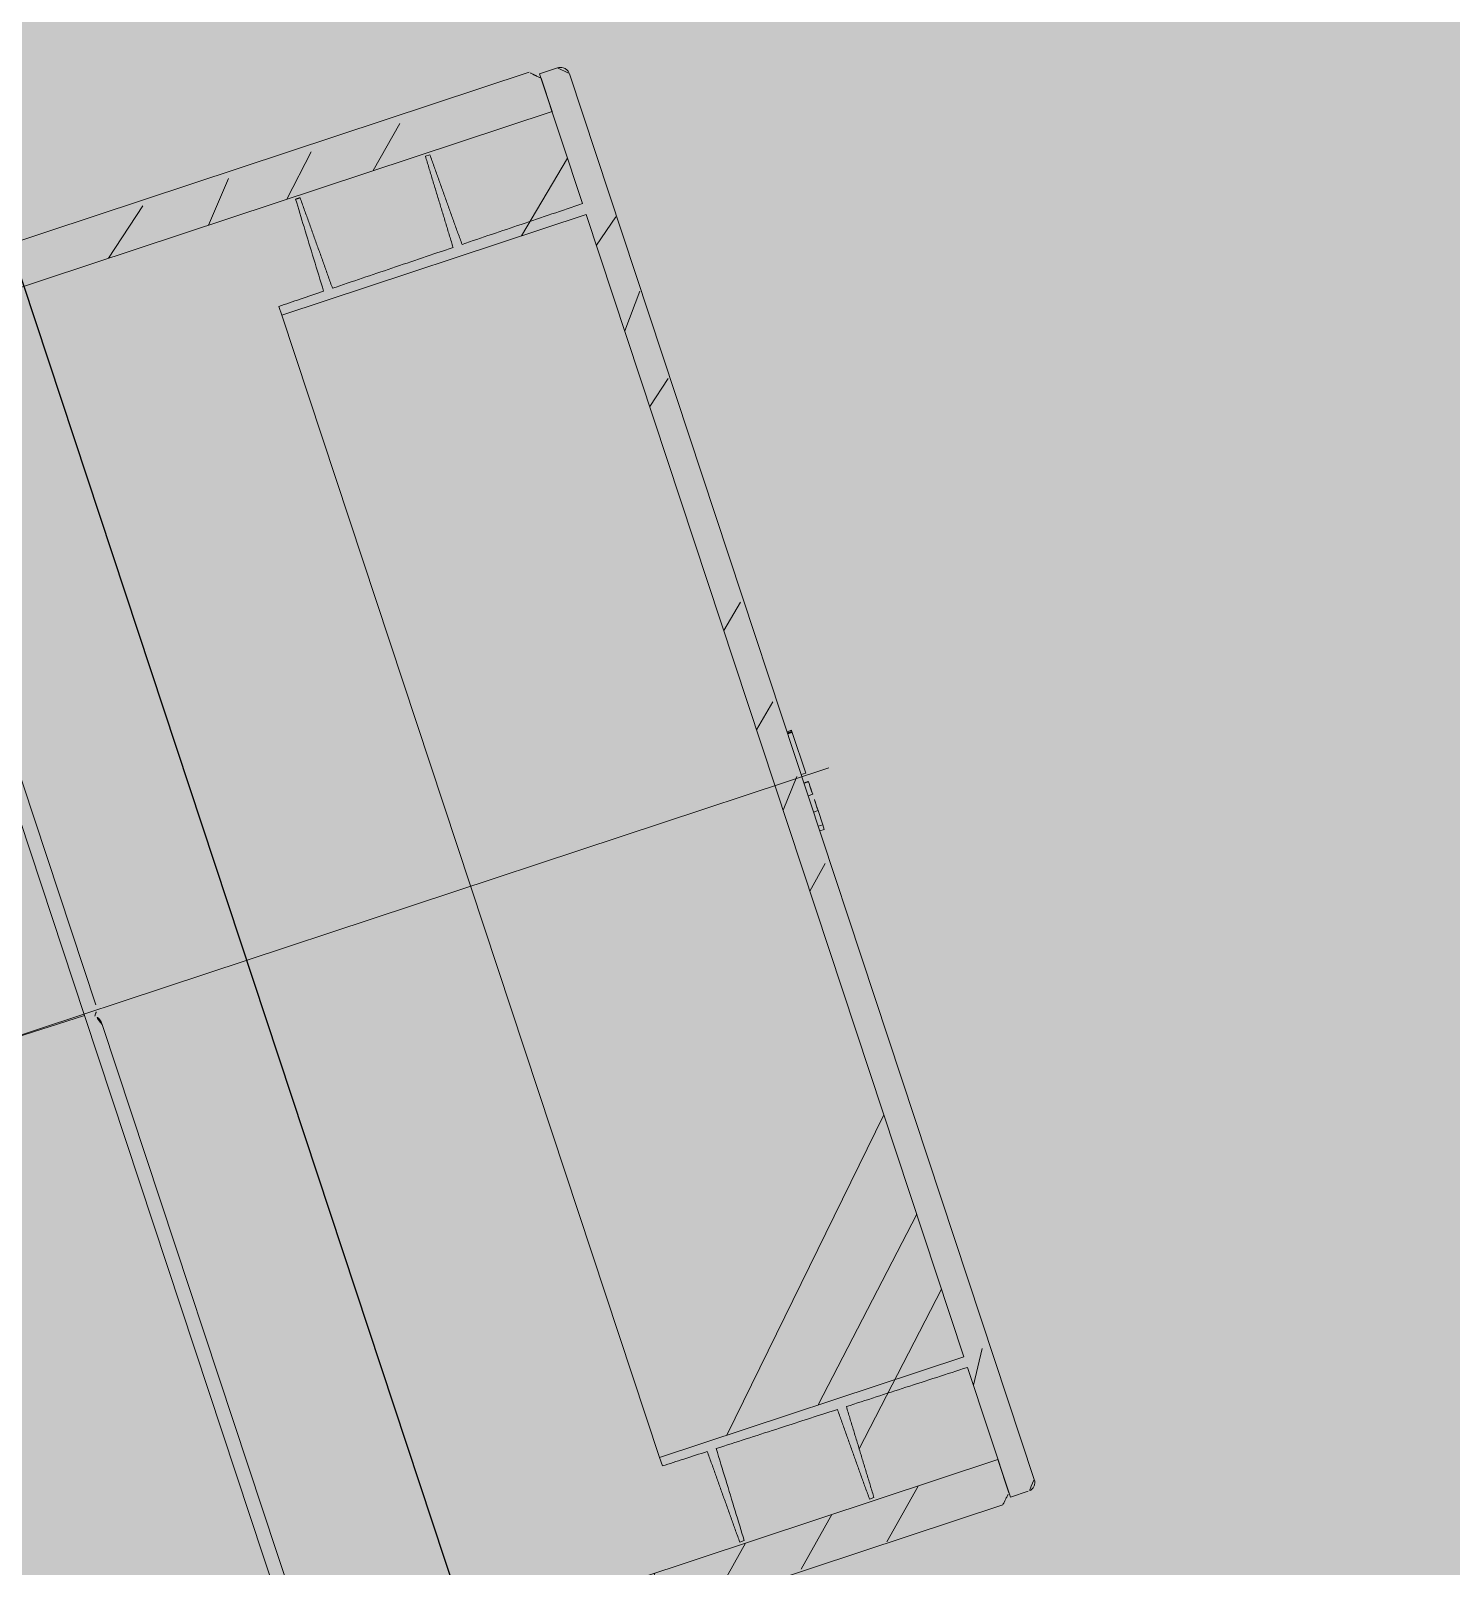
# Model space of a CAD drawing. Header units: metres. Extents: x 1956498 to 1957612, y 2277909 to 2278547.
# Drawn here: x 1957442.746 to 1957442.8967, y 2278197.209 to 2278197.3719 of the extents above; entities that cross this region are included whole.
import ezdxf
from ezdxf.enums import TextEntityAlignment as Align

# ---------------------------------------------------------------- set-up
doc = ezdxf.new("R2010")
doc.units = ezdxf.units.M
doc.linetypes.add('CENTERX2', pattern=[4, 2.5, -0.5, 0.5, -0.5])
for name, color, linetype in [('PVcase Transformers', 7, 'Continuous'), ('UBS-100-Circulation intérieure lourde', 252, 'Continuous'), ('UBS-100-Postes', 8, 'Continuous'), ('UBS_400_DETAIL POSTE HTA TOOLKIT UBS', 7, 'Continuous')]:
    doc.layers.add(name, color=color, linetype=linetype)
doc.styles.get("Standard").update_dxf_attribs({"font": 'verdana.ttf'})
pattern_1 = [(45, (-293.6272208606915, -200.974965127989), (-13.47038418160373, 13.47038418160373), []), (45, (-289.1370908606914, -200.974965127989), (-13.47038418160373, 13.47038418160373), []), (45, (-284.6469608606913, -200.974965127989), (-13.47038418160373, 13.47038418160373), []), (45, (-280.1568208606914, -200.974965127989), (-13.47038418160373, 13.47038418160373), [])]

# ---------------------------------------------------------------- blocks, each defined once
blk = doc.blocks.new('*U2673')
at = {"layer": 'UBS-100-Postes', "true_color": 0xb0c4d8, "transparency": 33554687}
blk.add_hatch(color=9, dxfattribs=at).paths.add_polyline_path([(0, 3), (5.3, 3), (5.3, 0), (0, 0)])
at = {"color": 7, "transparency": 33554687}
blk.add_attdef('NUMEROPOSTE', text='', height=1, dxfattribs=at).set_placement((2, 1.205512531386091), align=Align.MIDDLE_CENTER)
blk = doc.blocks.new('HSI 150 coupe')
at = {"linetype": 'Continuous', "lineweight": 0}
h = blk.add_hatch(dxfattribs=at)
h.set_pattern_fill('ANSI34', color=1, style=0)
h.set_pattern_definition(pattern_1)
edge = h.paths.add_edge_path(flags=0)
edge.add_line((-71.12718155079165, 39.49999771792864), (-71.12718155079165, 37.64999760579667))
edge.add_line((-71.12718155079165, 37.64999760579667), (-18.12718155079165, 37.64999760579667))
edge.add_line((-18.12718155079165, 37.64999760579667), (-18.12718155079165, 39.49999771792864))
edge.add_spline(control_points=[(-18.12718155079165, 39.49999771792864), (-18.29384821739768, 39.6666643941644), (-18.46051488406556, 39.83333107033832), (-18.62718155079165, 39.99999774645403)], knot_values=[0.3611955240800828, 0.3611955240800828, 0.3611955240800828, 0.3611955240800828, 0.3626173388532861, 0.3626173388532861, 0.3626173388532861, 0.3626173388532861], weights=[1, 1, 1, 1], degree=3, periodic=0)
edge.add_line((-18.62718155079165, 39.99999774645403), (-70.62718155079165, 39.99999774645403))
edge.add_spline(control_points=[(-70.62718155079165, 39.99999774645403), (-70.79384821751773, 39.83333107033832), (-70.96051488418561, 39.6666643941644), (-71.12718155079165, 39.49999771792864)], knot_values=[0.1357674410906746, 0.1357674410906746, 0.1357674410906746, 0.1357674410906746, 0.1371816546933893, 0.1371816546933893, 0.1371816546933893, 0.1371816546933893], weights=[1, 1, 1, 1], degree=3, periodic=0)
h = blk.add_hatch(dxfattribs=at)
h.set_pattern_fill('ANSI34', color=1, style=0)
h.set_pattern_definition(pattern_1)
edge = h.paths.add_edge_path(flags=0)
edge.add_spline(control_points=[(-64.25218155076436, 37.49999759622006), (-64.29384821784697, 35.81762258648087), (-64.3355148845767, 34.1352475767344), (-64.37718155076436, 32.45287256697338)], knot_values=[0.0900279279243932, 0.0900279279243932, 0.0900279279243932, 0.0900279279243932, 0.1001252733300785, 0.1001252733300785, 0.1001252733300785, 0.1001252733300785], weights=[1, 1, 1, 1], degree=3, periodic=0)
edge.add_spline(control_points=[(-64.37718155076436, 32.45287256697338), (-65.48332926544572, 32.46059506095116), (-66.58947698012707, 32.46831755492531), (-67.69562469480843, 32.47604004890309), (-68.83947698012707, 32.48402577473826), (-69.98332926544572, 32.49201150057343), (-71.12718155076436, 32.4999972264086)], knot_values=[0.1223665158113449, 0.1223665158113449, 0.1223665158113449, 0.1223665158113449, 0.1290035638396388, 0.1290035638396388, 0.1290035638396388, 0.1358668448048957, 0.1358668448048957, 0.1358668448048957, 0.1358668448048957], weights=[1, 1, 1, 1, 1, 1, 1], degree=3, periodic=0)
edge.add_line((-71.12718155076436, 32.4999972264086), (-71.12718155076436, 39.7499977322841))
edge.add_line((-71.12718155076436, 39.7499977322841), (-72.12718155076436, 39.7499977322841))
edge.add_spline(control_points=[(-72.12718155076436, 39.7499977322841), (-72.16235762585711, 39.7499977322841), (-72.19772791992546, 39.74624420918553), (-72.23212053887437, 39.73886152532941), (-72.2868360286484, 39.7271163551377), (-72.34027825783778, 39.70576250152226), (-72.38802165189736, 39.6765682868936), (-72.4357650485963, 39.64737407064968), (-72.47912643154086, 39.60953427992354), (-72.5145150256958, 39.56618244496713), (-72.54990362114404, 39.52283060842819), (-72.57829548852169, 39.47277102997396), (-72.59733948516987, 39.42014916559492), (-72.61638348184533, 39.36752730113949), (-72.62660486477398, 39.31089177469767), (-72.62715719698099, 39.25493259888754), (-72.62717342508404, 39.25328845930562), (-72.62718154320646, 39.25164421967202), (-72.6271815507589, 39.25000000000364)], knot_values=[0.003723588086047679, 0.003723588086047679, 0.003723588086047679, 0.003723588086047679, 0.003936076256020295, 0.003936076256020295, 0.003936076256020295, 0.004274796471578494, 0.004274796471578494, 0.004274796471578494, 0.004613516706071012, 0.004613516706071012, 0.004613516706071012, 0.004952236952925218, 0.004952236952925218, 0.004952236952925218, 0.005126506489801235, 0.005126506489801235, 0.005126506489801235, 0.005300776026677253, 0.005300776026677253, 0.005300776026677253, 0.005300776026677253], weights=[1, 1, 1, 1, 1, 1, 1, 1, 1, 1, 1, 1, 1, 1, 1, 1, 1, 1, 1], degree=3, periodic=0)
edge.add_line((-72.62718155076436, 39.25), (-72.62718155076436, -39.24999770339491))
edge.add_spline(control_points=[(-72.62718155076436, -39.24999770339127), (-72.62718155076436, -39.26143308001338), (-72.62678878545375, -39.27287517989316), (-72.62600464035677, -39.28428363968851), (-72.62216722856283, -39.340113814902), (-72.60863773528035, -39.39605138792831), (-72.58653654342015, -39.44746414424299), (-72.56443535152903, -39.49887690063042), (-72.53315288283193, -39.54718286756543), (-72.49527965182097, -39.5883818065704), (-72.47157540825174, -39.61416755705795), (-72.44500190633698, -39.63757612775953), (-72.41643213081807, -39.65783850714433), (-72.37078504806777, -39.69021252799575), (-72.31891904197619, -39.71515197119152), (-72.26512915863532, -39.73059159035256), (-72.22049611062175, -39.74340287048108), (-72.17361685924334, -39.74999773228046), (-72.12718155076436, -39.74999773228046)], knot_values=[0.005561086498802727, 0.005561086498802727, 0.005561086498802727, 0.005561086498802727, 0.005629677407407451, 0.005629677407407451, 0.005629677407407451, 0.005968397641415466, 0.005968397641415466, 0.005968397641415466, 0.006307117876181912, 0.006307117876181912, 0.006307117876181912, 0.006517271770486718, 0.006517271770486718, 0.006517271770486718, 0.006855991960625633, 0.006855991960625633, 0.006855991960625633, 0.007136933098905125, 0.007136933098905125, 0.007136933098905125, 0.007136933098905125], weights=[1, 1, 1, 1, 1, 1, 1, 1, 1, 1, 1, 1, 1, 1, 1, 1, 1, 1, 1], degree=3, periodic=0)
edge.add_line((-72.12718155076436, -39.74999773228046), (-71.12718155076436, -39.75))
edge.add_line((-71.12718155076436, -39.75), (-71.12718155076436, -32.49999722640496))
edge.add_spline(control_points=[(-71.12718155076436, -32.49999722640496), (-69.98332926544572, -32.49201150056979), (-68.83947698012707, -32.48402577473462), (-67.69562469480843, -32.47604004889945), (-66.58947698012707, -32.46831755492531), (-65.48332926544572, -32.46059506094753), (-64.37718155076436, -32.45287256696975)], knot_values=[0.1221402828743818, 0.1221402828743818, 0.1221402828743818, 0.1221402828743818, 0.1290035638396388, 0.1290035638396388, 0.1290035638396388, 0.1356406118679325, 0.1356406118679325, 0.1356406118679325, 0.1356406118679325], weights=[1, 1, 1, 1, 1, 1, 1], degree=3, periodic=0)
edge.add_spline(control_points=[(-64.37718155076436, -32.45287256696975), (-64.3355148845767, -34.13524757673076), (-64.29384821784697, -35.81762258647723), (-64.25218155076436, -37.49999759621642)], knot_values=[0.2299765855133579, 0.2299765855133579, 0.2299765855133579, 0.2299765855133579, 0.2400739385146062, 0.2400739385146062, 0.2400739385146062, 0.2400739385146062], weights=[1, 1, 1, 1], degree=3, periodic=0)
edge.add_line((-64.25218155076436, -37.49999759621642), (-64.00218155076436, -37.49999759621642))
edge.add_spline(control_points=[(-64.00218155076436, -37.49999759621642), (-63.96051488368175, -35.81645901464071), (-63.91884821695021, -34.1329204330541), (-63.87718155076436, -32.44938185145656)], knot_values=[0.09002788979472871, 0.09002788979472871, 0.09002788979472871, 0.09002788979472871, 0.1001322144927588, 0.1001322144927588, 0.1001322144927588, 0.1001322144927588], weights=[1, 1, 1, 1], degree=3, periodic=0)
edge.add_spline(control_points=[(-63.87718155076436, -32.44938185145656), (-62.7333587113244, -32.4413963311963), (-61.58953587188262, -32.4334108109324), (-60.44571303244265, -32.4254252906685), (-59.33953587188262, -32.41770259111581), (-58.2333587113244, -32.40997989156313), (-57.12718155076436, -32.40225719201044)], knot_values=[0.1219394041584133, 0.1219394041584133, 0.1219394041584133, 0.1219394041584133, 0.1288025084440973, 0.1288025084440973, 0.1288025084440973, 0.1354397331519642, 0.1354397331519642, 0.1354397331519642, 0.1354397331519642], weights=[1, 1, 1, 1, 1, 1, 1], degree=3, periodic=0)
edge.add_spline(control_points=[(-57.12718155076436, -32.40225719201044), (-57.0855198066165, -34.1013032634728), (-57.04385806191567, -35.80034933492425), (-57.00219631686195, -37.49939540636478)], knot_values=[0.0827501514566177, 0.0827501514566177, 0.0827501514566177, 0.0827501514566177, 0.09294750717699131, 0.09294750717699131, 0.09294750717699131, 0.09294750717699131], weights=[1, 1, 1, 1], degree=3, periodic=0)
edge.add_line((-57.00219631686195, -37.49939540636478), (-56.75216679477126, -37.49939540636478))
edge.add_spline(control_points=[(-56.75216679477126, -37.49939540636478), (-56.73960685209386, -36.98682604796704), (-56.7270469094492, -36.47425668956566), (-56.71448696684274, -35.96168733116428), (-56.68538516126137, -34.77404704628134), (-56.65628335587644, -33.58640676139112), (-56.62718155076436, -32.39876647649726)], knot_values=[0.03487750862290252, 0.03487750862290252, 0.03487750862290252, 0.03487750862290252, 0.03795384793706451, 0.03795384793706451, 0.03795384793706451, 0.04508182864756492, 0.04508182864756492, 0.04508182864756492, 0.04508182864756492], weights=[1, 1, 1, 1, 1, 1, 1], degree=3, periodic=0)
edge.add_spline(control_points=[(-56.62718155076436, -32.39876647649726), (-56.1916869677807, -32.3957261011019), (-55.75619238479521, -32.39268572570654), (-55.32069780181155, -32.38964535031118), (-54.92285905146309, -32.38686786651306), (-54.52502030111282, -32.38409038271857), (-54.12718155076436, -32.38131289892044)], knot_values=[0.126047349748515, 0.126047349748515, 0.126047349748515, 0.126047349748515, 0.1286603809241582, 0.1286603809241582, 0.1286603809241582, 0.1310474715979784, 0.1310474715979784, 0.1310474715979784, 0.1310474715979784], weights=[1, 1, 1, 1, 1, 1, 1], degree=3, periodic=0)
edge.add_line((-54.12718155076436, -32.38131289892044), (-54.12718155076436, -31.8999971742378))
edge.add_line((-54.12718155076436, -31.8999971742378), (-71.12718155076436, -31.8999971742378))
edge.add_line((-71.12718155076436, -31.8999971742378), (-71.12718155076436, 31.90000000000146))
edge.add_line((-71.12718155076436, 31.90000000000146), (-54.12718155076436, 31.8999971742378))
edge.add_line((-54.12718155076436, 31.8999971742378), (-54.12718155076436, 32.38131568268))
edge.add_spline(control_points=[(-54.12718157019845, 32.38131289905868), (-54.52502031406948, 32.38409038280952), (-54.92285905794051, 32.38686786656035), (-55.32069780181155, 32.38964535031482), (-55.75619238479521, 32.39268572571018), (-56.1916869677807, 32.3957261011019), (-56.62718155076436, 32.39876647649726)], knot_values=[0.1262732902892062, 0.1262732902892062, 0.1262732902892062, 0.1262732902892062, 0.1286603809241581, 0.1286603809241581, 0.1286603809241581, 0.1312734120998013, 0.1312734120998013, 0.1312734120998013, 0.1312734120998013], weights=[1, 1, 1, 1, 1, 1, 1], degree=3, periodic=0)
edge.add_spline(control_points=[(-56.62718155076436, 32.39876647649726), (-56.66884270584887, 34.09895194275668), (-56.71050386148636, 35.79913740900156), (-56.75216501747673, 37.49932287523916)], knot_values=[0.0827978926335961, 0.0827978926335961, 0.0827978926335961, 0.0827978926335961, 0.09300208253512987, 0.09300208253512987, 0.09300208253512987, 0.09300208253512987], weights=[1, 1, 1, 1], degree=3, periodic=0)
edge.add_line((-56.75216501747673, 37.49932287523916), (-57.00219809537339, 37.49932287523916))
edge.add_spline(control_points=[(-57.00219809537339, 37.49932287523916), (-57.01566107754661, 36.95027657533865), (-57.02912405967982, 36.40123027544178), (-57.04258704177118, 35.85218397553763), (-57.07078521164658, 34.70220838103705), (-57.0989833813328, 33.5522327865292), (-57.12718155076436, 32.40225719201408)], knot_values=[0.03485713607570014, 0.03485713607570014, 0.03485713607570014, 0.03485713607570014, 0.03815240409022992, 0.03815240409022992, 0.03815240409022992, 0.04505433165943532, 0.04505433165943532, 0.04505433165943532, 0.04505433165943532], weights=[1, 1, 1, 1, 1, 1, 1], degree=3, periodic=0)
edge.add_spline(control_points=[(-57.12718155076436, 32.40225719201408), (-58.2333587113244, 32.40997989156676), (-59.33953587188262, 32.41770259111945), (-60.44571303244265, 32.42542529067214), (-61.58953587188262, 32.43341081093604), (-62.7333587113244, 32.4413963311963), (-63.87718155076436, 32.4493818514602)], knot_values=[0.1221652837362304, 0.1221652837362304, 0.1221652837362304, 0.1221652837362304, 0.1288025084440973, 0.1288025084440973, 0.1288025084440973, 0.1356656127297813, 0.1356656127297813, 0.1356656127297813, 0.1356656127297813], weights=[1, 1, 1, 1, 1, 1, 1], degree=3, periodic=0)
edge.add_spline(control_points=[(-63.87718155076436, 32.4493818514602), (-63.91884821695021, 34.13292043305773), (-63.96051488368175, 35.81645901464435), (-64.00218155076436, 37.49999759622006)], knot_values=[0.2299695044474798, 0.2299695044474798, 0.2299695044474798, 0.2299695044474798, 0.2400738367253316, 0.2400738367253316, 0.2400738367253316, 0.2400738367253316], weights=[1, 1, 1, 1], degree=3, periodic=0)
edge.add_line((-64.00218155076436, 37.49999759622006), (-64.25218155076436, 37.49999759622006))
h = blk.add_hatch(dxfattribs=at)
h.set_pattern_fill('ANSI34', color=1, style=0)
h.set_pattern_definition(pattern_1)
edge = h.paths.add_edge_path(flags=0)
edge.add_line((-71.12718155079165, -37.64999760579303), (-71.12718155079165, -39.499997717925))
edge.add_spline(control_points=[(-71.12718155079165, -39.49999771792864), (-70.96051488418561, -39.6666643941644), (-70.79384821751773, -39.83333107033832), (-70.62718155079165, -39.99999774645403)], knot_values=[0.3611955240801009, 0.3611955240801009, 0.3611955240801009, 0.3611955240801009, 0.3626173388533043, 0.3626173388533043, 0.3626173388533043, 0.3626173388533043], weights=[1, 1, 1, 1], degree=3, periodic=0)
edge.add_line((-70.62718155079165, -39.99999774645403), (-18.62718155079165, -39.99999774645403))
edge.add_spline(control_points=[(-18.62718155079165, -39.99999774645403), (-18.46051488406556, -39.83333107033832), (-18.29384821739768, -39.6666643941644), (-18.12718155079165, -39.49999771792864)], knot_values=[0.1357674410906727, 0.1357674410906727, 0.1357674410906727, 0.1357674410906727, 0.1371816546933874, 0.1371816546933874, 0.1371816546933874, 0.1371816546933874], weights=[1, 1, 1, 1], degree=3, periodic=0)
edge.add_line((-18.12718155079165, -39.49999771792864), (-18.12718155079165, -37.64999760579667))
edge.add_line((-18.12718155079165, -37.64999760579303), (-71.12718155079165, -37.64999760579303))
at = {"color": 1, "linetype": 'Continuous', "lineweight": 15}
for p, q in [((-18.62718155079165, 39.99999774645403), (-70.62718155079165, 39.99999774645403)), ((-72.62718155076436, -39.24999770339127), (-72.62718155076436, 39.25)), ((-72.12718155076436, 39.7499977322841), (-71.12718155076436, 39.7499977322841)), ((-71.12718155076436, 39.7499977322841), (-71.12718155076436, 32.4999972264086)), ((-71.12718155079165, 37.64999760579667), (-71.12718155079165, 39.49999771792864)), ((-18.12718155079165, 37.64999760579667), (-71.12718155079165, 37.64999760579667)), ((-64.25218155076436, 37.49999759622006), (-64.00218155076436, 37.49999759622006)), ((-56.75216501747673, 37.49932287523916), (-57.00219809537339, 37.49932287523916)), ((-54.12718155076436, 31.8999971742378), (-71.12718155076436, 31.90000000000146)), ((-71.12718155076436, 31.90000000000146), (-71.12718155076436, -31.8999971742378)), ((-54.12718155076436, 32.38131568268363), (-54.12718155076436, 31.8999971742378)), ((-54.12718155076436, 31.8999971742378), (-54.12718155076436, -31.8999971742378)), ((-72.87718155076436, 3.033405431644496), (-72.87718155076436, 2.774975188331155)), ((-72.87718155076436, 3.033405431644496), (-72.62718155076436, 3.033405431644496)), ((-72.87718155076436, 2.774975188331155), (-72.62718155076436, 2.774975188331155)), ((-72.87718155076436, 2.774975188331155), (-72.87718155076436, 1.983084873569169)), ((-72.87718155076436, 1.983084873569169), (-72.62718155076436, 1.983084873569169)), ((-72.87718155076436, 1.068664847127366), (-72.62718155076436, 1.068664847127366)), ((-72.87718155076436, -0.109920790506294), (-72.62718155076436, -0.109920790506294)), ((-72.87718155076436, -0.109920790506294), (-72.87718155076436, -2.390739869344543)), ((-72.87718155076436, -2.390739869344543), (-72.62718155076436, -2.390739869344543)), ((-72.87718155076436, -2.390739869344543), (-72.87718155076436, -2.404222157172626)), ((-72.87718155076436, -2.404222157172626), (-72.62718155076436, -2.404222157172626)), ((-72.87718155076436, -2.404222157172626), (-72.87718155076436, -2.430210559210536)), ((-72.87718155076436, -2.430210559210536), (-72.62718155076436, -2.430210559210536)), ((-72.87718155076436, -2.430210559210536), (-72.87718155076436, -2.443733220407012)), ((-72.87718155076436, -2.443733220407012), (-72.62718155076436, -2.443733220407012)), ((-72.87718155076436, -2.443733220407012), (-72.87718155076436, -2.497783491817245)), ((-72.87718155076436, -2.497783491817245), (-72.62718155076436, -2.497783491817245)), ((-72.87718155076436, -2.497783491817245), (-72.87718155076436, -2.511275872988335)), ((-72.87718155076436, -2.511275872988335), (-72.62718155076436, -2.511275872988335)), ((-71.12718155076436, -31.8999971742378), (-54.12718155076436, -31.8999971742378)), ((-71.12718155076436, -32.49999722640496), (-71.12718155076436, -39.75)), ((-54.12718155076436, -31.8999971742378), (-54.12718155076436, -32.38131289892044)), ((-71.12718155079165, -37.64999760579303), (-18.12718155079165, -37.64999760579303)), ((-71.12718155079165, -39.49999771792864), (-71.12718155079165, -37.64999760579303)), ((-64.00218155076436, -37.49999759621642), (-64.25218155076436, -37.49999759621642)), ((-56.75216679477126, -37.49939540636478), (-57.00219631686195, -37.49939540636478)), ((-71.12718155076436, -39.75), (-72.12718155076436, -39.74999773228046)), ((-70.62718155079165, -39.99999774645403), (-18.62718155079165, -39.99999774645403))]:
    blk.add_line(p, q, dxfattribs=at)
at = {"color": 1, "linetype": 'CENTERX2', "lineweight": 0}
blk.add_line((-74.12718155079165, 0), (9.62718155080438, 0), dxfattribs=at)
at = {"color": 1, "linetype": 'Continuous', "lineweight": 15}
for points in [[(-70.62718155079165, 39.99999774645403), (-71.12718155079165, 39.49999771792864)], [(-64.37718155076436, 32.45287256697338), (-64.25218155076436, 37.49999759622006)], [(-64.00218155076436, 37.49999759622006), (-63.87718155076436, 32.4493818514602)], [(-56.75216501747673, 37.49932287523916), (-56.62718155076436, 32.39876647649726)], [(-72.87718155076436, 0.3578429759618302), (-72.62718155076436, 0.3578429759618302)], [(-64.25218155076436, -37.49999759621642), (-64.37718155076436, -32.45287256696975)], [(-63.87718155076436, -32.44938185145656), (-64.00218155076436, -37.49999759621642)], [(-57.00219631686195, -37.49939540636478), (-57.12718155076436, -32.40225719201044)], [(-57.00219406504584, -37.49903408180762), (-57.00219631686195, -37.49939540636478)], [(-57.00219406504584, -37.49947469222388), (-56.75216904504487, -37.49947469222388)], [(-56.75216679477126, -37.49939540636478), (-56.75216904504487, -37.49903408180762)], [(-71.12718155079165, -39.49999771792864), (-70.62718155079165, -39.99999774645403)]]:
    blk.add_open_spline(points, degree=1, dxfattribs=at)
for points, knots in [([(-72.62718155076436, 39.25), (-72.62717623136268, 39.25164410621801), (-72.62698986326541, 39.30924625264015), (-72.60630562917322, 39.4234845866813), (-72.52193160977913, 39.57234867243096), (-72.39305809738471, 39.68421538015173), (-72.25366303246119, 39.74203006146126), (-72.16240425338401, 39.74777888651806), (-72.12718155076436, 39.7499977322841)], [0, 0, 0, 0, 0.006307718401543911, 0.2209943098072772, 0.4356809009074613, 0.6503674841664923, 0.8650540555599276, 1, 1, 1, 1]), ([(-57.12718155076436, 32.40225719201408), (-57.09898338120001, 33.55223278652556), (-57.05732222969345, 35.2512546809412), (-57.01566107752842, 36.95027657533865), (-57.00219809537339, 37.49932287523916)], [0, 0, 0, 0, 0.6768456594295572, 1, 1, 1, 1]), ([(-71.12718155076436, 32.4999972264086), (-69.98332926544572, 32.49201150057343), (-67.73332926544572, 32.47630328076411), (-65.48332926544572, 32.46059506095116), (-64.37718155076436, 32.45287256697338)], [0, 0, 0, 0, 0.5083787934750026, 1, 1, 1, 1]), ([(-63.87718155076436, 32.4493818514602), (-62.7333587113244, 32.4413963311963), (-60.4833587113244, 32.42568811138335), (-58.2333587113244, 32.40997989156676), (-57.12718155076436, 32.40225719201408)], [0, 0, 0, 0, 0.5083657064181559, 1, 1, 1, 1]), ([(-56.62718155076436, 32.39876647649726), (-56.19168696963243, 32.39572583570407), (-55.35835364632112, 32.38990746870695), (-54.52502030265896, 32.38409201707327), (-54.12718155076436, 32.38131568268363)], [0, 0, 0, 0, 0.5225935036428122, 1, 1, 1, 1]), ([(-72.87718155076436, 1.983084873569169), (-72.87718155076436, 1.810681388273224), (-72.87718155076436, 1.502976620467962), (-72.87718155076436, 1.201310755463055), (-72.87718155076436, 1.068664847127366)], [0, 0, 0, 0, 0.5602886381167577, 1, 1, 1, 1]), ([(-72.87718155076436, 1.068664847127366), (-72.87718155076436, 0.9498778431734536), (-72.87718155076436, 0.7123835736601905), (-72.87718155076436, 0.4761043345242797), (-72.87718155076436, 0.3676330328416952), (-72.87718155076436, 0.3665483481381671), (-72.87718155076436, 0.3661125128855929)], [0, 0, 0, 0, 0.3017293931903112, 0.603256243871174, 0.8405850899923204, 1, 1, 1, 1]), ([(-64.37718155076436, -32.45287256696975), (-65.48332926544572, -32.46059506094753), (-67.73332926544572, -32.47630328076048), (-69.98332926544572, -32.49201150056979), (-71.12718155076436, -32.49999722640496)], [0, 0, 0, 0, 0.4916212065249954, 1, 1, 1, 1]), ([(-57.12718155076436, -32.40225719201044), (-58.2333587113244, -32.40997989156313), (-60.4833587113244, -32.42568811137971), (-62.7333587113244, -32.4413963311963), (-63.87718155076436, -32.44938185145656)], [0, 0, 0, 0, 0.4916342935818462, 1, 1, 1, 1]), ([(-56.62718155076436, -32.39876647649726), (-56.6562833560165, -33.58640676138748), (-56.69794510373504, -35.28661640468636), (-56.73960685210841, -36.98682604796704), (-56.75216679477126, -37.49939540636478)], [0, 0, 0, 0, 0.6985257903782999, 0.9999999999999999, 0.9999999999999999, 0.9999999999999999, 0.9999999999999999]), ([(-54.12718155076436, -32.38131289892044), (-54.52502030111282, -32.38409038271857), (-55.35835363444676, -32.38990824190842), (-56.1916869677807, -32.3957261011019), (-56.62718155076436, -32.39876647649726)], [0, 0, 0, 0, 0.4774065004188645, 1, 1, 1, 1]), ([(-72.12718155076436, -39.74999773228046), (-72.17374559141354, -39.74619266060836), (-72.27642666699285, -39.73780187564626), (-72.40284570763833, -39.67439178170389), (-72.51380660445466, -39.57715787174311), (-72.59514378455424, -39.45126867912404), (-72.62547703329074, -39.32881589456883), (-72.62693429536193, -39.26143098223474), (-72.62718155076436, -39.24999770339127)], [0, 0, 0, 0, 0.1780617678384876, 0.3926543656017613, 0.5269644239161408, 0.7415570495144164, 0.9561496748176871, 1, 1, 1, 1])]:
    blk.add_open_spline(points, degree=3, knots=knots, dxfattribs=at)
blk = doc.blocks.new('HSI 150 D3.58 PROFIL')
at = {"color": 3, "linetype": 'Continuous', "lineweight": 15}
for p, q in [((78.31624031031424, -0.1570099239179399), (78.31624031031424, 66.06799007608424)), ((79.80315050706668, 64.56804719148931), (79.80315050706668, 0.5419808232727519)), ((78.31624031031424, -0.1570099239179399), (7.157252738301395, 0.4639851527499559)), ((78.31624031031424, -67.18296206132436), (78.31624031031424, -0.1570099239179399)), ((79.80315050706668, -1.65695280851287), (79.80315050706668, -65.68301917672943))]:
    blk.add_line(p, q, dxfattribs=at)
for centre, radius, start, end in [((78.30315050706668, 0.5419808232727519), 1.500000000000044, 312.8633755797331, 0), ((78.30315050706668, -1.65695280851287), 1.500000000000036, 0, 89.50000000003529)]:
    blk.add_arc(centre, radius, start, end, dxfattribs=at)
blk = doc.blocks.new('UBS_PDT C1752')
blk.add_lwpolyline([(-2.570002314518206, 1.42000000004191), (2.570002314518206, 1.42000000004191), (2.570002314518206, -1.419999992183875), (-2.570002314518206, -1.419999992183875)], close=True)
for name, p, xscale, yscale, zscale, rotation in [('HSI 150 D3.58 PROFIL', (-1.672112595231738, 1.516506374347955), 0.001, 0.001, 0.001, 270), ('HSI 150 coupe', (-1.672112595231738, 1.503252011258155), 0.002, 0.002, 0.002, 90)]:
    blk.add_blockref(name, p, dxfattribs=dict(xscale=xscale, yscale=yscale, zscale=zscale, rotation=rotation))

msp = doc.modelspace()

# ---------------------------------------------------------------- hatches: boundary and pattern name
at = {"layer": 'UBS-100-Circulation intérieure lourde', "transparency": 33554687}
h = msp.add_hatch(color=256, dxfattribs=at)
h.dxf.hatch_style = 1
edge = h.paths.add_edge_path()
edge.add_line((1957100.904591382, 2278468.555866703), (1957100.753361517, 2278472.558173093))
edge.add_line((1957100.753361517, 2278472.558173093), (1957132.816654769, 2278473.769706397))
edge.add_line((1957132.816654769, 2278473.769706397), (1957132.808612478, 2278474.269761042))
edge.add_line((1957132.808612478, 2278474.269761042), (1957136.783818054, 2278474.420594237))
edge.add_line((1957136.783818054, 2278474.420594237), (1957136.813778432, 2278473.92137124))
edge.add_line((1957136.813778432, 2278473.92137124), (1957168.819853343, 2278475.135793599))
edge.add_line((1957168.819853343, 2278475.135793599), (1957168.958625583, 2278471.138123934))
edge.add_arc((1957169.336977691, 2278460.238777386), 10.90591149256798, 91.98812632865867, 146.5138370634228)
edge.add_arc((1957147.782390997, 2278474.560560356), 14.97295363485333, 272.12011294739364, 326.31405675284907, ccw=False)
edge.add_line((1957148.336308048, 2278459.597856174), (1957137.373009112, 2278459.181870291))
edge.add_line((1957137.373009112, 2278459.181870291), (1957139.756809385, 2278396.356865772))
edge.add_arc((1957150.748899526, 2278396.773944095), 11.00000000018047, 182.1729597419471, 212.5768232497092)
edge.add_arc((1957160.318095263, 2278402.888247491), 22.35580085564231, 212.576823236195, 215.8159889456511)
edge.add_line((1957142.18976407, 2278389.805990803), (1957161.181589846, 2278366.263666817))
edge.add_line((1957161.181589846, 2278366.263666817), (1957173.172571108, 2278351.399553539))
edge.add_arc((1957181.763192118, 2278358.269868718), 11.0000000000305, 218.6509348811032, 236.6019506149951)
edge.add_line((1957175.708216624, 2278349.086336078), (1957180.739224132, 2278345.769243584))
edge.add_arc((1957186.794199627, 2278354.952776224), 10.99999999965227, 236.6019506092874, 248.5926727573044)
edge.add_line((1957182.779245289, 2278344.711675617), (1957212.706367968, 2278332.978949256))
edge.add_arc((1957216.721322306, 2278343.220049854), 10.99999999124453, 248.592672742742, 263.4648716894179)
edge.add_line((1957215.469386391, 2278332.291524964), (1957237.256257819, 2278329.795692536))
edge.add_arc((1957238.508193734, 2278340.724217435), 11.00000000050915, 263.4648716925292, 282.4663375182736)
edge.add_line((1957240.882719537, 2278329.983564418), (1957257.158739038, 2278333.581839886))
edge.add_arc((1957260.396728769, 2278318.935494864), 15.00000000056504, 70.81176229011601, 102.46633751617708, ccw=False)
edge.add_line((1957265.326820291, 2278333.102152818), (1957277.43753311, 2278328.887543925))
edge.add_line((1957277.43753311, 2278328.887543925), (1957282.107586167, 2278327.262334291))
edge.add_arc((1957285.722986615, 2278337.651216771), 10.99999998111232, 250.8117622640968, 275.210651010546)
edge.add_line((1957286.721981409, 2278326.696673925), (1957305.396247846, 2278327.397689088))
edge.add_arc((1957311.79115068, 2278336.347840748), 10.99999986384021, 234.4541106983642, 249.8540380461771)
edge.add_line((1957308.002608678, 2278326.020839901), (1957334.030594218, 2278316.471950349))
edge.add_line((1957334.030594218, 2278316.471950349), (1957351.043339089, 2278310.230483009))
edge.add_line((1957351.043339089, 2278310.230483009), (1957353.180141164, 2278309.252055776))
edge.add_line((1957353.180141164, 2278309.252055776), (1957355.121922724, 2278307.966086621))
edge.add_line((1957355.121922724, 2278307.966086621), (1957356.983712384, 2278306.241898282))
edge.add_line((1957356.983712384, 2278306.241898282), (1957357.869576325, 2278305.17477735))
edge.add_line((1957357.869576325, 2278305.17477735), (1957365.41469694, 2278294.107743418))
edge.add_line((1957365.41469694, 2278294.107743418), (1957367.833314173, 2278291.187657315))
edge.add_line((1957367.833314173, 2278291.187657315), (1957375.338810458, 2278282.125993856))
edge.add_line((1957375.338810458, 2278282.125993856), (1957391.693018509, 2278266.737307523))
edge.add_line((1957391.693018509, 2278266.737307523), (1957415.143981138, 2278246.4004236))
edge.add_arc((1957422.350790108, 2278254.710772837), 10.99999999805316, 229.0678792570999, 272.1729597533138)
edge.add_line((1957422.767868433, 2278243.718682698), (1957436.849690486, 2278244.252996251))
edge.add_arc((1957437.418433656, 2278229.263782424), 14.99999999824896, 18.602666770644987, 92.17295975412998, ccw=False)
edge.add_line((1957451.634737105, 2278234.048833751), (1957459.386959118, 2278211.017118323))
edge.add_line((1957459.386959118, 2278211.017118323), (1957459.859538958, 2278211.171857152))
edge.add_line((1957459.859538958, 2278211.171857152), (1957461.135928173, 2278207.380822813))
edge.add_line((1957461.135928173, 2278207.380822813), (1957460.660946449, 2278207.232124338))
edge.add_line((1957460.660946449, 2278207.232124338), (1957472.307757829, 2278172.629652306))
edge.add_line((1957472.307757829, 2278172.629652306), (1957482.139038813, 2278142.82980691))
edge.add_line((1957482.139038813, 2278142.82980691), (1957490.961148555, 2278124.362410211))
edge.add_line((1957490.961148555, 2278124.362410211), (1957501.430666543, 2278087.278296096))
edge.add_arc((1957489.981897774, 2278083.429523094), 12.07838399484327, -2.899720893765277, 18.581281932083016, ccw=False)
edge.add_arc((1957485.544816651, 2278082.818500897), 16.49999999976717, -85.94319670902001, 4.851017365581356e-09, ccw=False)
edge.add_line((1957486.712116225, 2278066.359843246), (1957468.603688631, 2278064.880594921))
edge.add_line((1957468.603688631, 2278064.880594921), (1957468.017484826, 2278072.056691711))
edge.add_line((1957468.017484826, 2278072.056691711), (1957452.169641392, 2278070.762106868))
edge.add_line((1957452.169641392, 2278070.762106868), (1957452.755845196, 2278063.58601008))
edge.add_line((1957452.755845196, 2278063.58601008), (1957439.457871038, 2278062.49971996))
edge.add_line((1957439.457871038, 2278062.49971996), (1957276.33056151, 2278056.440173714))
edge.add_line((1957276.33056151, 2278056.440173714), (1957276.365446014, 2278055.436294499))
edge.add_line((1957276.365446014, 2278055.436294499), (1957272.36788014, 2278055.29677117))
edge.add_line((1957272.36788014, 2278055.29677117), (1957272.333308326, 2278056.291691277))
edge.add_line((1957272.333308326, 2278056.291691277), (1957145.539253832, 2278051.581784401))
edge.add_line((1957145.539253832, 2278051.581784401), (1957145.575410645, 2278050.57795129))
edge.add_line((1957145.575410645, 2278050.57795129), (1957141.57784469, 2278050.438430268))
edge.add_line((1957141.57784469, 2278050.438430268), (1957141.542000643, 2278051.433301963))
edge.add_line((1957141.542000643, 2278051.433301963), (1957109.513162946, 2278050.243554987))
edge.add_line((1957109.513162946, 2278050.243554987), (1957109.364676943, 2278054.240904152))
edge.add_arc((1957108.934951128, 2278065.365050067), 11.13244297632317, 272.2122362774586, 329.7688181543946)
edge.add_arc((1957130.551031363, 2278050.802065572), 14.97289109195535, 92.14139192983538, 143.2535382792884, ccw=False)
edge.add_line((1957129.991559715, 2278065.764500505), (1957140.983981809, 2278066.172830197))
edge.add_line((1957140.983981809, 2278066.172830197), (1957139.700374595, 2278100.023537196))
edge.add_line((1957139.700374595, 2278100.023537196), (1957134.254311841, 2278099.816894541))
edge.add_line((1957134.254311841, 2278099.816894541), (1957133.799317311, 2278111.808265605))
edge.add_line((1957133.799317311, 2278111.808265605), (1957139.245398338, 2278112.014908954))
edge.add_line((1957139.245398338, 2278112.014908954), (1957135.885699768, 2278200.559537599))
edge.add_line((1957135.885699768, 2278200.559537599), (1957130.439624615, 2278200.352894474))
edge.add_line((1957130.439624615, 2278200.352894474), (1957129.984630086, 2278212.344265537))
edge.add_line((1957129.984630086, 2278212.344265537), (1957135.430704443, 2278212.550908633))
edge.add_line((1957135.430704443, 2278212.550908633), (1957128.486866818, 2278395.555306019))
edge.add_arc((1957124.389092964, 2278405.763550209), 10.99999999987719, 291.8714186655437, 362.1729597322981)
edge.add_line((1957135.381183105, 2278406.18062853), (1957135.179725075, 2278411.490050555))
edge.add_line((1957135.179725075, 2278411.490050555), (1957129.733644062, 2278411.283407202))
edge.add_line((1957129.733644062, 2278411.283407202), (1957129.278649522, 2278423.274778265))
edge.add_line((1957129.278649522, 2278423.274778265), (1957134.724730542, 2278423.481421619))
edge.add_line((1957134.724730542, 2278423.481421619), (1957133.375885425, 2278459.030205446))
edge.add_line((1957133.375885425, 2278459.030205446), (1957122.355004078, 2278458.612034686))
edge.add_arc((1957121.786260912, 2278473.601248515), 15.00000000047225, 218.0847095167218, 272.1729597360186, ccw=False)
edge.add_arc((1957101.321669703, 2278457.56377656), 11.00000000104933, 38.08470952014623, 92.17295973328002)
edge = h.paths.add_edge_path(flags=16)
edge.add_arc((1957181.763192115, 2278358.269868713), 14.99999999371181, 218.6509348683465, 236.6019506101183)
edge.add_line((1957173.506407352, 2278345.746869663), (1957178.537414862, 2278342.42977717))
edge.add_arc((1957186.794199627, 2278354.952776224), 14.99999999964584, 236.601950611236, 248.5926727572719)
edge.add_line((1957181.319261893, 2278340.987639032), (1957211.246384573, 2278329.254912671))
edge.add_arc((1957216.721322308, 2278343.220049864), 15.00000000022276, 248.5926727562651, 263.4648716904609)
edge.add_line((1957215.014136968, 2278328.317515911), (1957236.801008394, 2278325.821683482))
edge.add_arc((1957238.508193735, 2278340.724217433), 14.99999999803783, 263.4648716859144, 282.466337513755)
edge.add_line((1957241.746183464, 2278326.077872412), (1957258.022202966, 2278329.67614788))
edge.add_arc((1957260.396728768, 2278318.935494853), 11.00000001114596, 70.81176230296711, 102.4663374986028, ccw=False)
edge.add_line((1957264.012129219, 2278329.324377364), (1957266.630044662, 2278328.413325316))
edge.add_arc((1957262.59806393, 2278317.019735591), 12.08597350032316, -15.41110296215021, 70.51207012407531, ccw=False)
edge.add_line((1957274.249473271, 2278313.807973484), (1957271.268073141, 2278305.86399994))
edge.add_arc((1957284.375373826, 2278300.944785682), 14.00000000534359, 159.428716907625, 189.0600247172175)
edge.add_line((1957270.550039033, 2278298.740218142), (1957275.336335544, 2278268.724285087))
edge.add_line((1957275.336335544, 2278268.724285087), (1957280.981075901, 2278231.085650635))
edge.add_line((1957280.981075901, 2278231.085650635), (1957283.527617385, 2278205.796692873))
edge.add_arc((1957271.587998805, 2278204.594399987), 12.00000000110145, -23.736856637049584, 5.750173460289716, ccw=False)
edge.add_line((1957282.572844923, 2278199.763959449), (1957267.709824848, 2278165.964146144))
edge.add_arc((1957281.440882496, 2278159.926095472), 15.00000000091574, 156.2631433617379, 182.1273524674696)
edge.add_line((1957266.451220697, 2278159.369283854), (1957269.745535526, 2278070.955737291))
edge.add_line((1957269.745535526, 2278070.955737291), (1957260.790970654, 2278070.623107655))
edge.add_arc((1957261.332977255, 2278055.659967308), 14.97295362267295, 92.07450565045008, 146.2684495008284)
edge.add_arc((1957239.789797498, 2278069.998903105), 10.90591148178588, 272.12735244067653, 326.46822982138144, ccw=False)
edge.add_line((1957240.194633374, 2278059.100508125), (1957177.433644996, 2278056.769339506))
edge.add_arc((1957177.059529884, 2278067.931453968), 11.16838221888475, 214.7713054980718, 271.9196359207036, ccw=False)
edge.add_arc((1957156.534410311, 2278051.72215383), 15.02232377643744, 40.92128798083349, 92.07303260785335)
edge.add_line((1957155.99100252, 2278066.734645949), (1957144.981396258, 2278066.316923982))
edge.add_line((1957144.981396258, 2278066.316923982), (1957133.75025469, 2278362.334591734))
edge.add_arc((1957144.742344828, 2278362.751670063), 10.9999999976357, 111.87141570956379, 182.1729597764313, ccw=False)
edge.add_arc((1957144.742344829, 2278362.751670065), 10.99999999612718, 38.89346214562062, 111.87141571430351, ccw=False)
edge.add_line((1957153.303807609, 2278369.658286818), (1957170.048708923, 2278348.901257111))
edge = h.paths.add_edge_path(flags=16)
edge.add_line((1957272.025767218, 2278117.055929944), (1957270.448463843, 2278159.517766952))
edge.add_arc((1957281.440882495, 2278159.926095471), 11.00000000016977, 156.2631433570347, 182.1273524628736, ccw=False)
edge.add_line((1957271.371440221, 2278164.353999298), (1957286.234460295, 2278198.153812604))
edge.add_arc((1957271.587998805, 2278204.594399986), 16.00000000069108, 336.2631433642026, 365.7501734605682)
edge.add_line((1957287.507490244, 2278206.197457168), (1957284.908020246, 2278231.578369985))
edge.add_line((1957284.908020246, 2278231.578369985), (1957283.141755098, 2278243.447678879))
edge.add_line((1957283.141755098, 2278243.447678879), (1957279.289349033, 2278269.335863126))
edge.add_line((1957279.289349033, 2278269.335863126), (1957274.500134686, 2278299.370094582))
edge.add_arc((1957284.375373817, 2278300.944785681), 9.999999997873525, 159.4287168936976, 189.0600247196681, ccw=False)
edge.add_line((1957275.013016192, 2278304.458510152), (1957279.214042345, 2278315.652190693))
edge.add_arc((1957289.512635735, 2278311.787093775), 10.99999999983523, 92.17295974688648, 159.428716893729, ccw=False)
edge.add_line((1957289.095557411, 2278322.779183916), (1957301.544302269, 2278323.251532811))
edge.add_arc((1957301.961380593, 2278312.25944267), 11.00000000020696, 69.86190916283749, 92.17295974558272, ccw=False)
edge.add_line((1957305.748503915, 2278322.586964006), (1957349.677161311, 2278306.478234961))
edge.add_arc((1957345.888706479, 2278296.15120199), 10.9999999999216, 34.204252080570086, 69.85452193354149, ccw=False)
edge.add_line((1957354.986133919, 2278302.334794309), (1957362.212940238, 2278291.702569106))
edge.add_line((1957362.212940238, 2278291.702569106), (1957372.749401529, 2278278.981509413))
edge.add_line((1957372.749401529, 2278278.981509413), (1957390.450628952, 2278262.422152778))
edge.add_line((1957390.450628952, 2278262.422152778), (1957412.523323331, 2278243.378478422))
edge.add_arc((1957422.35079011, 2278254.710772843), 15.00000000369765, 229.0678792678687, 272.1729597435449)
edge.add_line((1957422.919533278, 2278239.72155901), (1957430.559142554, 2278240.004315736))
edge.add_arc((1957431.204720249, 2278229.013993205), 11.00926700150035, -17.187423331424725, 93.36172320916899, ccw=False)
edge.add_arc((1957456.112816926, 2278221.528227918), 15.00000000122331, 163.6102600524668, 198.6026667782063)
edge.add_line((1957441.896513475, 2278216.743176588), (1957448.83078015, 2278196.141592104))
edge.add_line((1957448.83078015, 2278196.141592104), (1957443.723001539, 2278194.452315055))
edge.add_line((1957443.723001539, 2278194.452315055), (1957447.491080675, 2278183.059265436))
edge.add_line((1957447.491080675, 2278183.059265436), (1957454.702656006, 2278185.444385089))
edge.add_arc((1957464.3856721, 2278196.864916577), 14.9729536219545, 229.7067093358074, 252.743763811032)
edge.add_arc((1957456.745409134, 2278172.140127023), 10.90543183860023, 18.592582549989572, 72.94415317579319, ccw=False)
edge.add_line((1957467.08168315, 2278175.617177936), (1957473.845246504, 2278155.202047458))
edge.add_line((1957473.845246504, 2278155.202047458), (1957477.609210234, 2278143.807640321))
edge.add_line((1957477.609210234, 2278143.807640321), (1957478.40640029, 2278141.363766999))
edge.add_line((1957478.40640029, 2278141.363766999), (1957487.216103178, 2278122.905521998))
edge.add_line((1957487.216103178, 2278122.905521998), (1957497.580171497, 2278086.1949215))
edge.add_arc((1957485.544823047, 2278082.818499441), 12.49999352979102, -22.360478287467117, 15.671044944006724, ccw=False)
edge.add_arc((1957486.932029705, 2278082.247852195), 10.99999999935515, 247.75017548248752, 337.6395266913348, ccw=False)
edge.add_line((1957482.766926096, 2278072.066893895), (1957479.962914685, 2278073.214035225))
edge.add_line((1957479.962914685, 2278073.214035225), (1957479.651977357, 2278077.020418486))
edge.add_line((1957479.651977357, 2278077.020418486), (1957439.883181602, 2278073.771769512))
edge.add_line((1957439.883181602, 2278073.771769512), (1957440.256840786, 2278069.19756778))
edge.add_line((1957440.256840786, 2278069.19756778), (1957439.017844782, 2278068.285330927))
edge.add_arc((1957432.49593442, 2278077.143360346), 10.99999999774903, 272.1729597327119, 306.36313923762015, ccw=False)
edge.add_line((1957432.913012741, 2278066.151270207), (1957308.215541744, 2278061.62734446))
edge.add_arc((1957307.807213225, 2278072.619763113), 11.00000000040244, 218.0391022470941, 272.1273524628285, ccw=False)
edge.add_arc((1957287.329862724, 2278056.598585999), 14.99999999341863, 38.03910222932938, 92.12735247566893)
edge.add_line((1957286.773051104, 2278071.58824779), (1957273.742215009, 2278071.102625302))
edge.add_line((1957273.742215009, 2278071.102625302), (1957272.471216512, 2278105.064200506))
edge.add_line((1957272.471216512, 2278105.064200506), (1957277.717598142, 2278105.259084572))
edge.add_line((1957277.717598142, 2278105.259084572), (1957277.272148847, 2278117.250814011))
edge.add_line((1957277.272148847, 2278117.250814011), (1957272.025767218, 2278117.055929944))

# ---------------------------------------------------------------- block references
at = {"layer": 'PVcase Transformers', "transparency": 33554687, "rotation": 108.3008532462619}
msp.add_blockref('*U2673', (1957445.848308675, 2278197.261775781), dxfattribs=at)
at = {"layer": 'UBS_400_DETAIL POSTE HTA TOOLKIT UBS', "transparency": 33554687, "rotation": 108.3008532557833}
msp.add_blockref('UBS_PDT C1752', (1957443.592060722, 2278199.306728815), dxfattribs=at)

doc.saveas('drawing.dxf')
